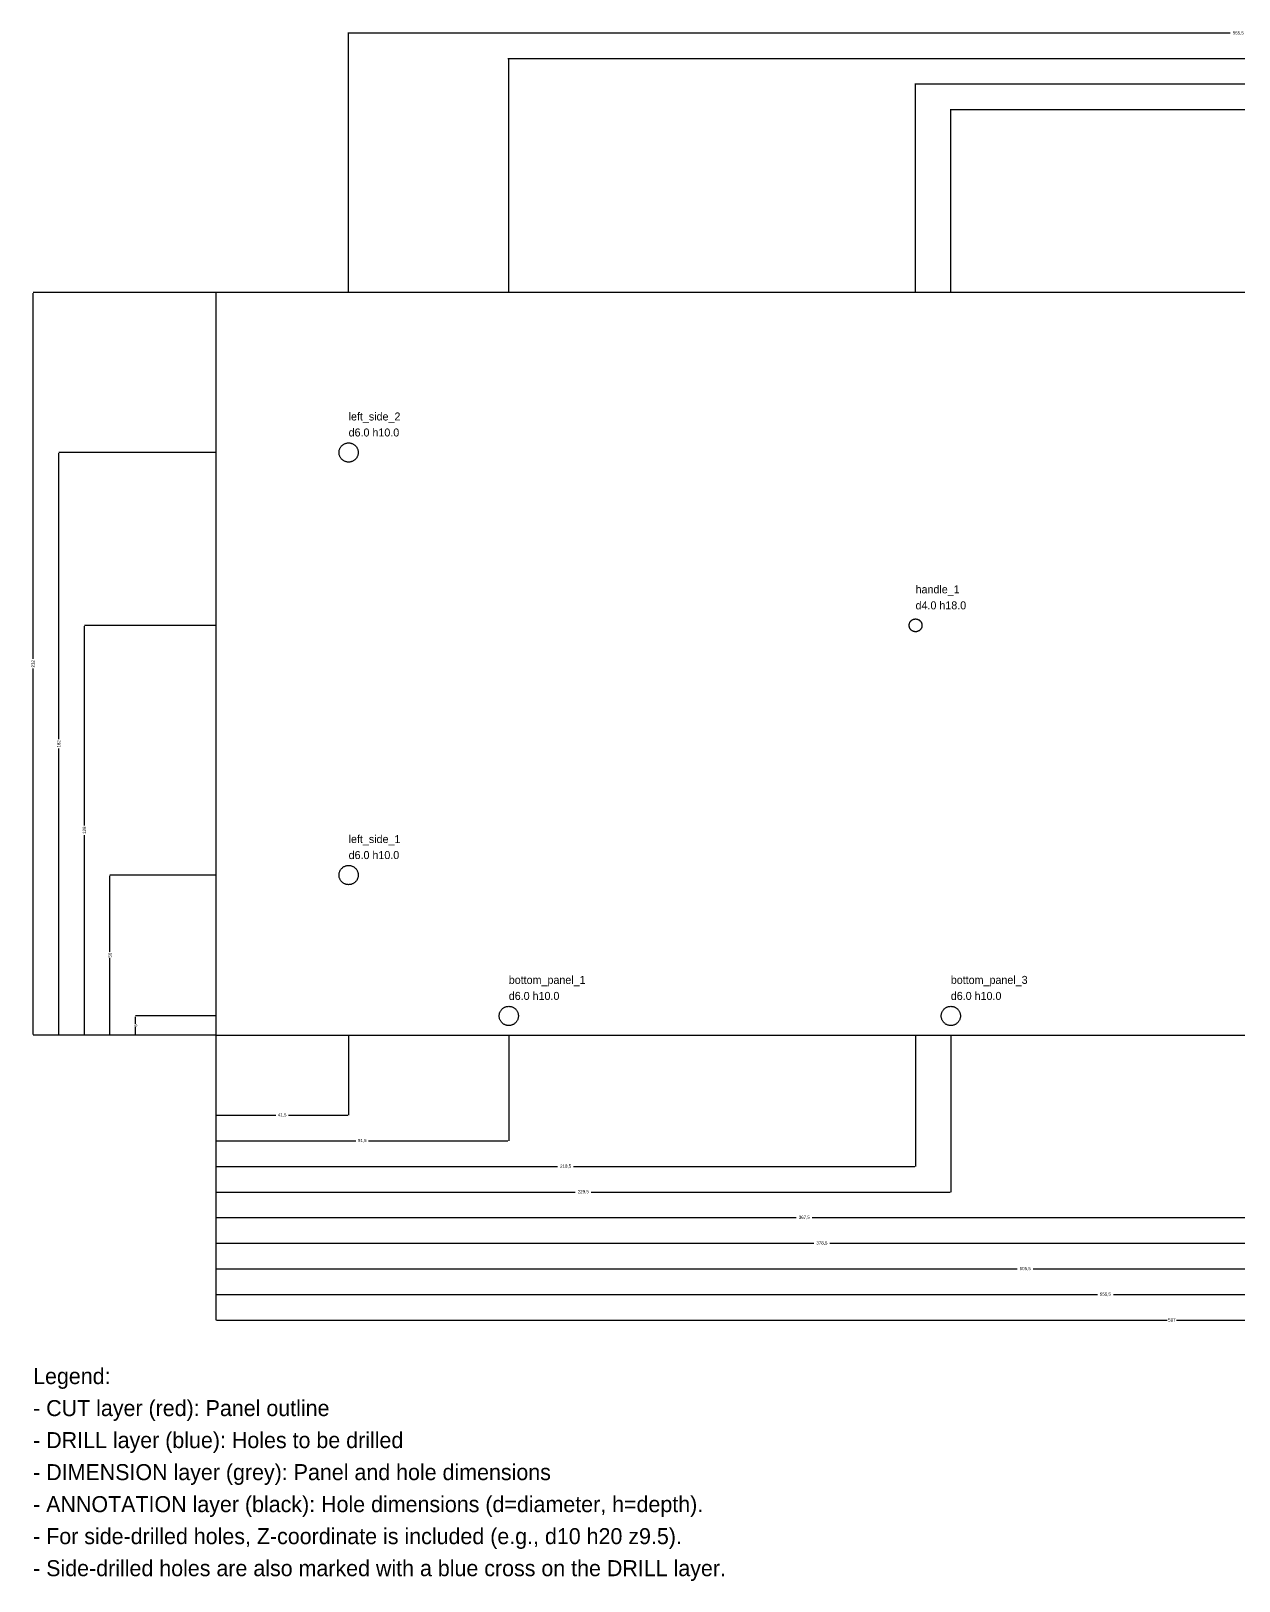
# Model space of a CAD drawing. Header units: millimetres. Extents: x -58 to 816, y -171 to 342.
# Drawn here: x -57.7 to 319.5, y -170.5 to 313.7 of the extents above; entities that cross this region are included whole.
import ezdxf

# ---------------------------------------------------------------- set-up
doc = ezdxf.new("R2010")
doc.units = ezdxf.units.MM
for name, color, linetype in [('ANNOTATION', 7, 'Continuous'), ('CUT', 1, 'Continuous'), ('DIMENSION', 8, 'Continuous')]:
    doc.layers.add(name, color=color, linetype=linetype)
doc.dimstyles.get("Standard").update_dxf_attribs({"dimtxt": 2.5, "dimasz": 2.5, "dimexe": 1.25, "dimexo": 0.625, "dimtad": 1, "dimtxsty": 'Standard', "dimcen": 2.5, "dimazin": 3, "dimtfac": 1, "dimtmove": 0, "dimatfit": 3})

# ---------------------------------------------------------------- blocks, each defined once
blk = doc.blocks.new('_CLOSEDFILLED')
at = {"color": 0, "linetype": 'ByBlock'}
blk.add_solid([(-1, 0.2), (0, 0), (-1, -0.2)], dxfattribs=at)
blk = doc.blocks.new('*D0')
for p, q in [((0, 0), (0, -25)), ((41.5, 0), (41.5, -25)), ((0.25, -25), (18.75, -25)), ((22.75, -25), (41.25, -25))]:
    blk.add_line(p, q)
at = {"layer": 'Defpoints'}
for p in [(0, 0), (41.5, 0), (0, -25)]:
    blk.add_point(p, dxfattribs=at)
at = {"layer": 'DIMENSION', "xscale": 0.25, "yscale": 0.25, "rotation": 180}
blk.add_blockref('_CLOSEDFILLED', (0, -25), dxfattribs=at)
at = {"layer": 'DIMENSION', "xscale": 0.25, "yscale": 0.25}
blk.add_blockref('_CLOSEDFILLED', (41.5, -25), dxfattribs=at)
at = {"layer": 'DIMENSION', "insert": (20.75, -25), "char_height": 1, "attachment_point": 5}
blk.add_mtext('41,5', dxfattribs=at)
blk = doc.blocks.new('*D2')
for p, q in [((0, 0), (0, -33)), ((91.5, 0), (91.5, -33)), ((0.25, -33), (43.75, -33)), ((47.75, -33), (91.25, -33))]:
    blk.add_line(p, q)
at = {"layer": 'Defpoints'}
for p in [(0, 0), (91.5, 0), (0, -33)]:
    blk.add_point(p, dxfattribs=at)
at = {"layer": 'DIMENSION', "xscale": 0.25, "yscale": 0.25, "rotation": 180}
blk.add_blockref('_CLOSEDFILLED', (0, -33), dxfattribs=at)
at = {"layer": 'DIMENSION', "xscale": 0.25, "yscale": 0.25}
blk.add_blockref('_CLOSEDFILLED', (91.5, -33), dxfattribs=at)
at = {"layer": 'DIMENSION', "insert": (45.75, -33), "char_height": 1, "attachment_point": 5}
blk.add_mtext('91,5', dxfattribs=at)
blk = doc.blocks.new('*D3')
for p, q in [((0, 0), (0, -41)), ((218.5, 0), (218.5, -41)), ((0.25, -41), (106.75, -41)), ((111.75, -41), (218.25, -41))]:
    blk.add_line(p, q)
at = {"layer": 'Defpoints'}
for p in [(0, 0), (218.5, 0), (0, -41)]:
    blk.add_point(p, dxfattribs=at)
at = {"layer": 'DIMENSION', "xscale": 0.25, "yscale": 0.25, "rotation": 180}
blk.add_blockref('_CLOSEDFILLED', (0, -41), dxfattribs=at)
at = {"layer": 'DIMENSION', "xscale": 0.25, "yscale": 0.25}
blk.add_blockref('_CLOSEDFILLED', (218.5, -41), dxfattribs=at)
at = {"layer": 'DIMENSION', "insert": (109.25, -41), "char_height": 1, "attachment_point": 5}
blk.add_mtext('218,5', dxfattribs=at)
blk = doc.blocks.new('*D4')
for p, q in [((0, 0), (0, -49)), ((229.5, 0), (229.5, -49)), ((0.25, -49), (112.25, -49)), ((117.25, -49), (229.25, -49))]:
    blk.add_line(p, q)
at = {"layer": 'Defpoints'}
for p in [(0, 0), (229.5, 0), (0, -49)]:
    blk.add_point(p, dxfattribs=at)
at = {"layer": 'DIMENSION', "xscale": 0.25, "yscale": 0.25, "rotation": 180}
blk.add_blockref('_CLOSEDFILLED', (0, -49), dxfattribs=at)
at = {"layer": 'DIMENSION', "xscale": 0.25, "yscale": 0.25}
blk.add_blockref('_CLOSEDFILLED', (229.5, -49), dxfattribs=at)
at = {"layer": 'DIMENSION', "insert": (114.75, -49), "char_height": 1, "attachment_point": 5}
blk.add_mtext('229,5', dxfattribs=at)
blk = doc.blocks.new('*D5')
for p, q in [((0, 0), (0, -57)), ((367.5, 0), (367.5, -57)), ((0.25, -57), (181.25, -57)), ((186.25, -57), (367.25, -57))]:
    blk.add_line(p, q)
at = {"layer": 'Defpoints'}
for p in [(0, 0), (367.5, 0), (0, -57)]:
    blk.add_point(p, dxfattribs=at)
at = {"layer": 'DIMENSION', "xscale": 0.25, "yscale": 0.25, "rotation": 180}
blk.add_blockref('_CLOSEDFILLED', (0, -57), dxfattribs=at)
at = {"layer": 'DIMENSION', "xscale": 0.25, "yscale": 0.25}
blk.add_blockref('_CLOSEDFILLED', (367.5, -57), dxfattribs=at)
at = {"layer": 'DIMENSION', "insert": (183.75, -57), "char_height": 1, "attachment_point": 5}
blk.add_mtext('367,5', dxfattribs=at)
blk = doc.blocks.new('*D6')
for p, q in [((0, 0), (0, -65)), ((378.5, 0), (378.5, -65)), ((0.25, -65), (186.75, -65)), ((191.75, -65), (378.25, -65))]:
    blk.add_line(p, q)
at = {"layer": 'Defpoints'}
for p in [(0, 0), (378.5, 0), (0, -65)]:
    blk.add_point(p, dxfattribs=at)
at = {"layer": 'DIMENSION', "xscale": 0.25, "yscale": 0.25, "rotation": 180}
blk.add_blockref('_CLOSEDFILLED', (0, -65), dxfattribs=at)
at = {"layer": 'DIMENSION', "xscale": 0.25, "yscale": 0.25}
blk.add_blockref('_CLOSEDFILLED', (378.5, -65), dxfattribs=at)
at = {"layer": 'DIMENSION', "insert": (189.25, -65), "char_height": 1, "attachment_point": 5}
blk.add_mtext('378,5', dxfattribs=at)
blk = doc.blocks.new('*D7')
for p, q in [((0, 0), (0, -73)), ((505.5, 0), (505.5, -73)), ((0.25, -73), (250.25, -73)), ((255.25, -73), (505.25, -73))]:
    blk.add_line(p, q)
at = {"layer": 'Defpoints'}
for p in [(0, 0), (505.5, 0), (0, -73)]:
    blk.add_point(p, dxfattribs=at)
at = {"layer": 'DIMENSION', "xscale": 0.25, "yscale": 0.25, "rotation": 180}
blk.add_blockref('_CLOSEDFILLED', (0, -73), dxfattribs=at)
at = {"layer": 'DIMENSION', "xscale": 0.25, "yscale": 0.25}
blk.add_blockref('_CLOSEDFILLED', (505.5, -73), dxfattribs=at)
at = {"layer": 'DIMENSION', "insert": (252.75, -73), "char_height": 1, "attachment_point": 5}
blk.add_mtext('505,5', dxfattribs=at)
blk = doc.blocks.new('*D8')
for p, q in [((0, 0), (0, -81)), ((555.5, 0), (555.5, -81)), ((0.25, -81), (275.25, -81)), ((280.25, -81), (555.25, -81))]:
    blk.add_line(p, q)
at = {"layer": 'Defpoints'}
for p in [(0, 0), (555.5, 0), (0, -81)]:
    blk.add_point(p, dxfattribs=at)
at = {"layer": 'DIMENSION', "xscale": 0.25, "yscale": 0.25, "rotation": 180}
blk.add_blockref('_CLOSEDFILLED', (0, -81), dxfattribs=at)
at = {"layer": 'DIMENSION', "xscale": 0.25, "yscale": 0.25}
blk.add_blockref('_CLOSEDFILLED', (555.5, -81), dxfattribs=at)
at = {"layer": 'DIMENSION', "insert": (277.75, -81), "char_height": 1, "attachment_point": 5}
blk.add_mtext('555,5', dxfattribs=at)
blk = doc.blocks.new('*D9')
for p, q in [((0, 0), (0, -89)), ((597, 0), (597, -89)), ((0.25, -89), (297, -89)), ((300, -89), (596.75, -89))]:
    blk.add_line(p, q)
at = {"layer": 'Defpoints'}
for p in [(0, 0), (597, 0), (0, -89)]:
    blk.add_point(p, dxfattribs=at)
at = {"layer": 'DIMENSION', "xscale": 0.25, "yscale": 0.25, "rotation": 180}
blk.add_blockref('_CLOSEDFILLED', (0, -89), dxfattribs=at)
at = {"layer": 'DIMENSION', "xscale": 0.25, "yscale": 0.25}
blk.add_blockref('_CLOSEDFILLED', (597, -89), dxfattribs=at)
at = {"layer": 'DIMENSION', "insert": (298.5, -89), "char_height": 1, "attachment_point": 5}
blk.add_mtext('597', dxfattribs=at)
blk = doc.blocks.new('*D14')
for p, q in [((410.75, 289), (229.25, 289)), ((229.5, 232), (229.5, 289)), ((597.25, 289), (415.75, 289)), ((597, 232), (597, 289))]:
    blk.add_line(p, q)
at = {"layer": 'Defpoints'}
for p in [(597, 289), (229.5, 232), (597, 232)]:
    blk.add_point(p, dxfattribs=at)
at = {"layer": 'DIMENSION', "xscale": 0.25, "yscale": 0.25}
blk.add_blockref('_CLOSEDFILLED', (229.5, 289), dxfattribs=at)
at = {"layer": 'DIMENSION', "xscale": 0.25, "yscale": 0.25, "rotation": 180}
blk.add_blockref('_CLOSEDFILLED', (597, 289), dxfattribs=at)
at = {"layer": 'DIMENSION', "insert": (413.25, 289), "char_height": 1, "attachment_point": 5}
blk.add_mtext('367,5', dxfattribs=at)
blk = doc.blocks.new('*D15')
for p, q in [((405.25, 297), (218.25, 297)), ((218.5, 232), (218.5, 297)), ((597.25, 297), (410.25, 297)), ((597, 232), (597, 297))]:
    blk.add_line(p, q)
at = {"layer": 'Defpoints'}
for p in [(597, 297), (218.5, 232), (597, 232)]:
    blk.add_point(p, dxfattribs=at)
at = {"layer": 'DIMENSION', "xscale": 0.25, "yscale": 0.25}
blk.add_blockref('_CLOSEDFILLED', (218.5, 297), dxfattribs=at)
at = {"layer": 'DIMENSION', "xscale": 0.25, "yscale": 0.25, "rotation": 180}
blk.add_blockref('_CLOSEDFILLED', (597, 297), dxfattribs=at)
at = {"layer": 'DIMENSION', "insert": (407.75, 297), "char_height": 1, "attachment_point": 5}
blk.add_mtext('378,5', dxfattribs=at)
blk = doc.blocks.new('*D16')
for p, q in [((341.75, 305), (91.25, 305)), ((91.5, 232), (91.5, 305)), ((597.25, 305), (346.75, 305)), ((597, 232), (597, 305))]:
    blk.add_line(p, q)
at = {"layer": 'Defpoints'}
for p in [(597, 305), (91.5, 232), (597, 232)]:
    blk.add_point(p, dxfattribs=at)
at = {"layer": 'DIMENSION', "xscale": 0.25, "yscale": 0.25}
blk.add_blockref('_CLOSEDFILLED', (91.5, 305), dxfattribs=at)
at = {"layer": 'DIMENSION', "xscale": 0.25, "yscale": 0.25, "rotation": 180}
blk.add_blockref('_CLOSEDFILLED', (597, 305), dxfattribs=at)
at = {"layer": 'DIMENSION', "insert": (344.25, 305), "char_height": 1, "attachment_point": 5}
blk.add_mtext('505,5', dxfattribs=at)
blk = doc.blocks.new('*D17')
for p, q in [((316.75, 313), (41.25, 313)), ((41.5, 232), (41.5, 313)), ((597.25, 313), (321.75, 313)), ((597, 232), (597, 313))]:
    blk.add_line(p, q)
at = {"layer": 'Defpoints'}
for p in [(597, 313), (41.5, 232), (597, 232)]:
    blk.add_point(p, dxfattribs=at)
at = {"layer": 'DIMENSION', "xscale": 0.25, "yscale": 0.25}
blk.add_blockref('_CLOSEDFILLED', (41.5, 313), dxfattribs=at)
at = {"layer": 'DIMENSION', "xscale": 0.25, "yscale": 0.25, "rotation": 180}
blk.add_blockref('_CLOSEDFILLED', (597, 313), dxfattribs=at)
at = {"layer": 'DIMENSION', "insert": (319.25, 313), "char_height": 1, "attachment_point": 5}
blk.add_mtext('555,5', dxfattribs=at)
blk = doc.blocks.new('*D18')
for p, q in [((0, 6), (-25, 6)), ((-25, 3.5), (-25, 5.75)), ((-25, 0.25), (-25, 2.5)), ((0, 0), (-25, 0))]:
    blk.add_line(p, q)
at = {"layer": 'Defpoints'}
for p in [(0, 6), (-25, 0), (0, 0)]:
    blk.add_point(p, dxfattribs=at)
at = {"layer": 'DIMENSION', "xscale": 0.25, "yscale": 0.25}
for p, rotation in [((-25, 6), 90), ((-25, 0), 270)]:
    blk.add_blockref('_CLOSEDFILLED', p, dxfattribs=dict(at, rotation=rotation))
at = {"layer": 'DIMENSION', "insert": (-25, 3), "char_height": 1, "attachment_point": 5, "rotation": 90}
blk.add_mtext('6', dxfattribs=at)
blk = doc.blocks.new('*D19')
for p, q in [((0, 50), (-33, 50)), ((-33, 26), (-33, 49.75)), ((-33, 0.25), (-33, 24)), ((0, 0), (-33, 0))]:
    blk.add_line(p, q)
at = {"layer": 'Defpoints'}
for p in [(0, 50), (-33, 0), (0, 0)]:
    blk.add_point(p, dxfattribs=at)
at = {"layer": 'DIMENSION', "xscale": 0.25, "yscale": 0.25}
for p, rotation in [((-33, 50), 90), ((-33, 0), 270)]:
    blk.add_blockref('_CLOSEDFILLED', p, dxfattribs=dict(at, rotation=rotation))
at = {"layer": 'DIMENSION', "insert": (-33, 25), "char_height": 1, "attachment_point": 5, "rotation": 90}
blk.add_mtext('50', dxfattribs=at)
blk = doc.blocks.new('*D20')
for p, q in [((0, 128), (-41, 128)), ((-41, 65.5), (-41, 127.75)), ((-41, 0.25), (-41, 62.5)), ((0, 0), (-41, 0))]:
    blk.add_line(p, q)
at = {"layer": 'Defpoints'}
for p in [(0, 128), (-41, 0), (0, 0)]:
    blk.add_point(p, dxfattribs=at)
at = {"layer": 'DIMENSION', "xscale": 0.25, "yscale": 0.25}
for p, rotation in [((-41, 128), 90), ((-41, 0), 270)]:
    blk.add_blockref('_CLOSEDFILLED', p, dxfattribs=dict(at, rotation=rotation))
at = {"layer": 'DIMENSION', "insert": (-41, 64), "char_height": 1, "attachment_point": 5, "rotation": 90}
blk.add_mtext('128', dxfattribs=at)
blk = doc.blocks.new('*D21')
for p, q in [((0, 182), (-49, 182)), ((-49, 92.5), (-49, 181.75)), ((-49, 0.25), (-49, 89.5)), ((0, 0), (-49, 0))]:
    blk.add_line(p, q)
at = {"layer": 'Defpoints'}
for p in [(0, 182), (-49, 0), (0, 0)]:
    blk.add_point(p, dxfattribs=at)
at = {"layer": 'DIMENSION', "xscale": 0.25, "yscale": 0.25}
for p, rotation in [((-49, 182), 90), ((-49, 0), 270)]:
    blk.add_blockref('_CLOSEDFILLED', p, dxfattribs=dict(at, rotation=rotation))
at = {"layer": 'DIMENSION', "insert": (-49, 91), "char_height": 1, "attachment_point": 5, "rotation": 90}
blk.add_mtext('182', dxfattribs=at)
blk = doc.blocks.new('*D22')
for p, q in [((0, 232), (-57, 232)), ((-57, 117.5), (-57, 231.75)), ((-57, 0.25), (-57, 114.5)), ((0, 0), (-57, 0))]:
    blk.add_line(p, q)
at = {"layer": 'Defpoints'}
for p in [(0, 232), (-57, 0), (0, 0)]:
    blk.add_point(p, dxfattribs=at)
at = {"layer": 'DIMENSION', "xscale": 0.25, "yscale": 0.25}
for p, rotation in [((-57, 232), 90), ((-57, 0), 270)]:
    blk.add_blockref('_CLOSEDFILLED', p, dxfattribs=dict(at, rotation=rotation))
at = {"layer": 'DIMENSION', "insert": (-57, 116), "char_height": 1, "attachment_point": 5, "rotation": 90}
blk.add_mtext('232', dxfattribs=at)

msp = doc.modelspace()

# ---------------------------------------------------------------- linework, layer by layer
at = {"layer": 'CUT'}
for p, q in [((597, 232), (0, 232)), ((0, 232), (0, 0)), ((39.1885, 183.912), (39.3131, 184.054)), ((39.3131, 184.054), (39.4464, 184.187)), ((39.4464, 184.187), (39.5877, 184.312)), ((39.5877, 184.312), (39.7366, 184.427)), ((39.7366, 184.427), (39.8925, 184.533)), ((39.8925, 184.533), (40.0547, 184.629)), ((40.0547, 184.629), (40.2227, 184.714)), ((40.2227, 184.714), (40.3956, 184.789)), ((40.3956, 184.789), (40.5729, 184.853)), ((40.5729, 184.853), (40.7539, 184.906)), ((40.7539, 184.906), (40.9379, 184.947)), ((40.9379, 184.947), (41.124, 184.976)), ((41.124, 184.976), (41.3116, 184.994)), ((41.3116, 184.994), (41.5, 185)), ((41.5, 185), (41.6884, 184.994)), ((41.6884, 184.994), (41.876, 184.976)), ((41.876, 184.976), (42.0621, 184.947)), ((42.0621, 184.947), (42.2461, 184.906)), ((42.2461, 184.906), (42.4271, 184.853)), ((42.4271, 184.853), (42.6044, 184.789)), ((42.6044, 184.789), (42.7773, 184.714)), ((42.7773, 184.714), (42.9453, 184.629)), ((42.9453, 184.629), (43.1075, 184.533)), ((43.1075, 184.533), (43.2634, 184.427)), ((43.2634, 184.427), (43.4123, 184.312)), ((43.4123, 184.312), (43.5536, 184.187)), ((43.5536, 184.187), (43.6869, 184.054)), ((43.6869, 184.054), (43.8115, 183.912)), ((38.5, 182), (38.5059, 182.188)), ((38.5059, 181.812), (38.5, 182)), ((38.5059, 182.188), (38.5237, 182.376)), ((38.5237, 181.624), (38.5059, 181.812)), ((38.5237, 182.376), (38.5531, 182.562)), ((38.5531, 181.438), (38.5237, 181.624)), ((38.5531, 182.562), (38.5942, 182.746)), ((38.5942, 181.254), (38.5531, 181.438)), ((38.5942, 182.746), (38.6468, 182.927)), ((38.6468, 181.073), (38.5942, 181.254)), ((38.6468, 182.927), (38.7107, 183.104)), ((38.7107, 180.896), (38.6468, 181.073)), ((38.7107, 183.104), (38.7855, 183.277)), ((38.7855, 180.723), (38.7107, 180.896)), ((38.7855, 183.277), (38.8711, 183.445)), ((38.8711, 180.555), (38.7855, 180.723)), ((38.8711, 183.445), (38.967, 183.607)), ((38.967, 180.393), (38.8711, 180.555)), ((38.967, 183.607), (39.0729, 183.763)), ((39.0729, 180.237), (38.967, 180.393)), ((39.0729, 183.763), (39.1885, 183.912)), ((39.1885, 180.088), (39.0729, 180.237)), ((39.3131, 179.946), (39.1885, 180.088)), ((39.4464, 179.813), (39.3131, 179.946)), ((39.5877, 179.688), (39.4464, 179.813)), ((39.7366, 179.573), (39.5877, 179.688)), ((39.8925, 179.467), (39.7366, 179.573)), ((40.0547, 179.371), (39.8925, 179.467)), ((40.2227, 179.286), (40.0547, 179.371)), ((40.3956, 179.211), (40.2227, 179.286)), ((40.5729, 179.147), (40.3956, 179.211)), ((40.7539, 179.094), (40.5729, 179.147)), ((42.4271, 179.147), (42.2461, 179.094)), ((42.6044, 179.211), (42.4271, 179.147)), ((42.7773, 179.286), (42.6044, 179.211)), ((42.9453, 179.371), (42.7773, 179.286)), ((43.1075, 179.467), (42.9453, 179.371)), ((43.2634, 179.573), (43.1075, 179.467)), ((43.4123, 179.688), (43.2634, 179.573)), ((43.5536, 179.813), (43.4123, 179.688)), ((43.6869, 179.946), (43.5536, 179.813)), ((43.8115, 180.088), (43.6869, 179.946)), ((43.8115, 183.912), (43.9271, 183.763)), ((43.9271, 180.237), (43.8115, 180.088)), ((43.9271, 183.763), (44.033, 183.607)), ((44.033, 180.393), (43.9271, 180.237)), ((44.033, 183.607), (44.1289, 183.445)), ((44.1289, 180.555), (44.033, 180.393)), ((44.1289, 183.445), (44.2145, 183.277)), ((44.2145, 180.723), (44.1289, 180.555)), ((44.2145, 183.277), (44.2893, 183.104)), ((44.2893, 180.896), (44.2145, 180.723)), ((44.2893, 183.104), (44.3532, 182.927)), ((44.3532, 181.073), (44.2893, 180.896)), ((44.3532, 182.927), (44.4057, 182.746)), ((44.4057, 181.254), (44.3532, 181.073)), ((44.4057, 182.746), (44.4469, 182.562)), ((44.4469, 181.438), (44.4057, 181.254)), ((44.4469, 182.562), (44.4763, 182.376)), ((44.4763, 181.624), (44.4469, 181.438)), ((44.4763, 182.376), (44.4941, 182.188)), ((44.4941, 181.812), (44.4763, 181.624)), ((44.4941, 182.188), (44.5, 182)), ((44.5, 182), (44.4941, 181.812)), ((40.9379, 179.053), (40.7539, 179.094)), ((41.124, 179.024), (40.9379, 179.053)), ((41.3116, 179.006), (41.124, 179.024)), ((41.5, 179), (41.3116, 179.006)), ((41.6884, 179.006), (41.5, 179)), ((41.876, 179.024), (41.6884, 179.006)), ((42.0621, 179.053), (41.876, 179.024)), ((42.2461, 179.094), (42.0621, 179.053)), ((216.5, 128), (216.504, 128.126)), ((216.504, 127.874), (216.5, 128)), ((216.504, 128.126), (216.516, 128.251)), ((216.516, 127.749), (216.504, 127.874)), ((216.516, 128.251), (216.535, 128.375)), ((216.535, 127.625), (216.516, 127.749)), ((216.535, 128.375), (216.563, 128.497)), ((216.563, 127.503), (216.535, 127.625)), ((216.563, 128.497), (216.598, 128.618)), ((216.598, 127.382), (216.563, 127.503)), ((216.598, 128.618), (216.64, 128.736)), ((216.64, 127.264), (216.598, 127.382)), ((216.64, 128.736), (216.69, 128.852)), ((216.69, 127.148), (216.64, 127.264)), ((216.69, 128.852), (216.747, 128.964)), ((216.747, 127.036), (216.69, 127.148)), ((216.747, 128.964), (216.811, 129.072)), ((216.811, 126.928), (216.747, 127.036)), ((216.811, 129.072), (216.882, 129.176)), ((216.882, 126.824), (216.811, 126.928)), ((216.882, 129.176), (216.959, 129.275)), ((216.959, 126.725), (216.882, 126.824)), ((216.959, 129.275), (217.042, 129.369)), ((217.042, 126.631), (216.959, 126.725)), ((217.042, 129.369), (217.131, 129.458)), ((217.131, 126.542), (217.042, 126.631)), ((217.131, 129.458), (217.225, 129.541)), ((217.225, 126.459), (217.131, 126.542)), ((217.225, 129.541), (217.324, 129.618)), ((217.324, 126.382), (217.225, 126.459)), ((217.324, 129.618), (217.428, 129.689)), ((217.428, 126.311), (217.324, 126.382)), ((217.428, 129.689), (217.536, 129.753)), ((217.536, 126.247), (217.428, 126.311)), ((217.536, 129.753), (217.648, 129.81)), ((217.648, 126.19), (217.536, 126.247)), ((217.648, 129.81), (217.764, 129.86)), ((217.764, 126.14), (217.648, 126.19)), ((217.764, 129.86), (217.882, 129.902)), ((217.882, 126.098), (217.764, 126.14)), ((217.882, 129.902), (218.003, 129.937)), ((218.003, 126.063), (217.882, 126.098)), ((218.003, 129.937), (218.125, 129.965)), ((218.125, 126.035), (218.003, 126.063)), ((218.125, 129.965), (218.249, 129.984)), ((218.249, 126.016), (218.125, 126.035)), ((218.249, 129.984), (218.374, 129.996)), ((218.374, 126.004), (218.249, 126.016)), ((218.374, 129.996), (218.5, 130)), ((218.5, 126), (218.374, 126.004)), ((218.5, 130), (218.626, 129.996)), ((218.626, 126.004), (218.5, 126)), ((218.626, 129.996), (218.751, 129.984)), ((218.751, 126.016), (218.626, 126.004)), ((218.751, 129.984), (218.875, 129.965)), ((218.875, 126.035), (218.751, 126.016)), ((218.875, 129.965), (218.997, 129.937)), ((218.997, 126.063), (218.875, 126.035)), ((218.997, 129.937), (219.118, 129.902)), ((219.118, 126.098), (218.997, 126.063)), ((219.118, 129.902), (219.236, 129.86)), ((219.236, 126.14), (219.118, 126.098)), ((219.236, 129.86), (219.352, 129.81)), ((219.352, 126.19), (219.236, 126.14)), ((219.352, 129.81), (219.464, 129.753)), ((219.464, 126.247), (219.352, 126.19)), ((219.464, 129.753), (219.572, 129.689)), ((219.572, 126.311), (219.464, 126.247)), ((219.572, 129.689), (219.676, 129.618)), ((219.676, 126.382), (219.572, 126.311)), ((219.676, 129.618), (219.775, 129.541)), ((219.775, 126.459), (219.676, 126.382)), ((219.775, 129.541), (219.869, 129.458)), ((219.869, 126.542), (219.775, 126.459)), ((219.869, 129.458), (219.958, 129.369)), ((219.958, 126.631), (219.869, 126.542)), ((219.958, 129.369), (220.041, 129.275)), ((220.041, 126.725), (219.958, 126.631)), ((220.041, 129.275), (220.118, 129.176)), ((220.118, 126.824), (220.041, 126.725)), ((220.118, 129.176), (220.189, 129.072)), ((220.189, 126.928), (220.118, 126.824)), ((220.189, 129.072), (220.253, 128.964)), ((220.253, 127.036), (220.189, 126.928)), ((220.253, 128.964), (220.31, 128.852)), ((220.31, 127.148), (220.253, 127.036)), ((220.31, 128.852), (220.36, 128.736)), ((220.36, 127.264), (220.31, 127.148)), ((220.36, 128.736), (220.402, 128.618)), ((220.402, 127.382), (220.36, 127.264)), ((220.402, 128.618), (220.437, 128.497)), ((220.437, 127.503), (220.402, 127.382)), ((220.437, 128.497), (220.465, 128.375)), ((220.465, 127.625), (220.437, 127.503)), ((220.465, 128.375), (220.484, 128.251)), ((220.484, 127.749), (220.465, 127.625)), ((220.484, 128.251), (220.496, 128.126)), ((220.496, 127.874), (220.484, 127.749)), ((220.496, 128.126), (220.5, 128)), ((220.5, 128), (220.496, 127.874)), ((38.5, 50), (38.5059, 50.1884)), ((38.5059, 49.8116), (38.5, 50)), ((38.5059, 50.1884), (38.5237, 50.376)), ((38.5237, 49.624), (38.5059, 49.8116)), ((38.5237, 50.376), (38.5531, 50.5621)), ((38.5531, 49.4379), (38.5237, 49.624)), ((38.5531, 50.5621), (38.5942, 50.7461)), ((38.5942, 49.2539), (38.5531, 49.4379)), ((38.5942, 50.7461), (38.6468, 50.9271)), ((38.6468, 49.0729), (38.5942, 49.2539)), ((38.6468, 50.9271), (38.7107, 51.1044)), ((38.7107, 48.8956), (38.6468, 49.0729)), ((38.7107, 51.1044), (38.7855, 51.2773)), ((38.7855, 48.7227), (38.7107, 48.8956)), ((38.7855, 51.2773), (38.8711, 51.4453)), ((38.8711, 48.5547), (38.7855, 48.7227)), ((38.8711, 51.4453), (38.967, 51.6075)), ((38.967, 48.3925), (38.8711, 48.5547)), ((38.967, 51.6075), (39.0729, 51.7634)), ((39.0729, 51.7634), (39.1885, 51.9123)), ((39.1885, 51.9123), (39.3131, 52.0536)), ((39.3131, 52.0536), (39.4464, 52.1869)), ((39.4464, 52.1869), (39.5877, 52.3115)), ((39.5877, 52.3115), (39.7366, 52.4271)), ((39.7366, 52.4271), (39.8925, 52.533)), ((39.8925, 52.533), (40.0547, 52.6289)), ((40.0547, 52.6289), (40.2227, 52.7145)), ((40.2227, 52.7145), (40.3956, 52.7893)), ((40.3956, 52.7893), (40.5729, 52.8532)), ((40.5729, 52.8532), (40.7539, 52.9057)), ((40.7539, 52.9057), (40.9379, 52.9469)), ((40.9379, 52.9469), (41.124, 52.9763)), ((41.124, 52.9763), (41.3116, 52.9941)), ((41.3116, 52.9941), (41.5, 53)), ((41.5, 53), (41.6884, 52.9941)), ((41.6884, 52.9941), (41.876, 52.9763)), ((41.876, 52.9763), (42.0621, 52.9469)), ((42.0621, 52.9469), (42.2461, 52.9057)), ((42.2461, 52.9057), (42.4271, 52.8532)), ((42.4271, 52.8532), (42.6044, 52.7893)), ((42.6044, 52.7893), (42.7773, 52.7145)), ((42.7773, 52.7145), (42.9453, 52.6289)), ((42.9453, 52.6289), (43.1075, 52.533)), ((43.1075, 52.533), (43.2634, 52.4271)), ((43.2634, 52.4271), (43.4123, 52.3115)), ((43.4123, 52.3115), (43.5536, 52.1869)), ((43.5536, 52.1869), (43.6869, 52.0536)), ((43.6869, 52.0536), (43.8115, 51.9123)), ((43.8115, 51.9123), (43.9271, 51.7634)), ((43.9271, 51.7634), (44.033, 51.6075)), ((44.033, 51.6075), (44.1289, 51.4453)), ((44.1289, 48.5547), (44.033, 48.3925)), ((44.1289, 51.4453), (44.2145, 51.2773)), ((44.2145, 48.7227), (44.1289, 48.5547)), ((44.2145, 51.2773), (44.2893, 51.1044)), ((44.2893, 48.8956), (44.2145, 48.7227)), ((44.2893, 51.1044), (44.3532, 50.9271)), ((44.3532, 49.0729), (44.2893, 48.8956)), ((44.3532, 50.9271), (44.4057, 50.7461)), ((44.4057, 49.2539), (44.3532, 49.0729)), ((44.4057, 50.7461), (44.4469, 50.5621)), ((44.4469, 49.4379), (44.4057, 49.2539)), ((44.4469, 50.5621), (44.4763, 50.376)), ((44.4763, 49.624), (44.4469, 49.4379)), ((44.4763, 50.376), (44.4941, 50.1884)), ((44.4941, 49.8116), (44.4763, 49.624)), ((44.4941, 50.1884), (44.5, 50)), ((44.5, 50), (44.4941, 49.8116)), ((39.0729, 48.2366), (38.967, 48.3925)), ((39.1885, 48.0877), (39.0729, 48.2366)), ((39.3131, 47.9464), (39.1885, 48.0877)), ((39.4464, 47.8131), (39.3131, 47.9464)), ((39.5877, 47.6885), (39.4464, 47.8131)), ((39.7366, 47.5729), (39.5877, 47.6885)), ((39.8925, 47.467), (39.7366, 47.5729)), ((40.0547, 47.3711), (39.8925, 47.467)), ((40.2227, 47.2855), (40.0547, 47.3711)), ((40.3956, 47.2107), (40.2227, 47.2855)), ((40.5729, 47.1468), (40.3956, 47.2107)), ((40.7539, 47.0942), (40.5729, 47.1468)), ((40.9379, 47.0531), (40.7539, 47.0942)), ((41.124, 47.0237), (40.9379, 47.0531)), ((41.3116, 47.0059), (41.124, 47.0237)), ((41.5, 47), (41.3116, 47.0059)), ((41.6884, 47.0059), (41.5, 47)), ((41.876, 47.0237), (41.6884, 47.0059)), ((42.0621, 47.0531), (41.876, 47.0237)), ((42.2461, 47.0942), (42.0621, 47.0531)), ((42.4271, 47.1468), (42.2461, 47.0942)), ((42.6044, 47.2107), (42.4271, 47.1468)), ((42.7773, 47.2855), (42.6044, 47.2107)), ((42.9453, 47.3711), (42.7773, 47.2855)), ((43.1075, 47.467), (42.9453, 47.3711)), ((43.2634, 47.5729), (43.1075, 47.467)), ((43.4123, 47.6885), (43.2634, 47.5729)), ((43.5536, 47.8131), (43.4123, 47.6885)), ((43.6869, 47.9464), (43.5536, 47.8131)), ((43.8115, 48.0877), (43.6869, 47.9464)), ((43.9271, 48.2366), (43.8115, 48.0877)), ((44.033, 48.3925), (43.9271, 48.2366)), ((88.5, 6), (88.5059, 6.18837)), ((88.5059, 5.81163), (88.5, 6)), ((88.5059, 6.18837), (88.5237, 6.376)), ((88.5237, 5.624), (88.5059, 5.81163)), ((88.5237, 6.376), (88.5531, 6.56214)), ((88.5531, 5.43786), (88.5237, 5.624)), ((88.5531, 6.56214), (88.5942, 6.74607)), ((88.5942, 5.25393), (88.5531, 5.43786)), ((88.5942, 6.74607), (88.6468, 6.92705)), ((88.6468, 5.07295), (88.5942, 5.25393)), ((88.6468, 6.92705), (88.7107, 7.10437)), ((88.7107, 4.89563), (88.6468, 5.07295)), ((88.7107, 7.10437), (88.7855, 7.27734)), ((88.7855, 4.72266), (88.7107, 4.89563)), ((88.7855, 7.27734), (88.8711, 7.44526)), ((88.8711, 7.44526), (88.967, 7.60748)), ((88.967, 7.60748), (89.0729, 7.76336)), ((89.0729, 7.76336), (89.1885, 7.91227)), ((89.1885, 7.91227), (89.3131, 8.05364)), ((89.3131, 8.05364), (89.4464, 8.18691)), ((89.4464, 8.18691), (89.5877, 8.31154)), ((89.5877, 8.31154), (89.7366, 8.42705)), ((89.7366, 8.42705), (89.8925, 8.53298)), ((89.8925, 8.53298), (90.0547, 8.62892)), ((90.0547, 8.62892), (90.2227, 8.71448)), ((90.2227, 8.71448), (90.3956, 8.78933)), ((90.3956, 8.78933), (90.5729, 8.85317)), ((90.5729, 8.85317), (90.7539, 8.90575)), ((90.7539, 8.90575), (90.9379, 8.94686)), ((90.9379, 8.94686), (91.124, 8.97634)), ((91.124, 8.97634), (91.3116, 8.99408)), ((91.3116, 8.99408), (91.5, 9)), ((91.5, 9), (91.6884, 8.99408)), ((91.6884, 8.99408), (91.876, 8.97634)), ((91.876, 8.97634), (92.0621, 8.94686)), ((92.0621, 8.94686), (92.2461, 8.90575)), ((92.2461, 8.90575), (92.4271, 8.85317)), ((92.4271, 8.85317), (92.6044, 8.78933)), ((92.6044, 8.78933), (92.7773, 8.71448)), ((92.7773, 8.71448), (92.9453, 8.62892)), ((92.9453, 8.62892), (93.1075, 8.53298)), ((93.1075, 8.53298), (93.2634, 8.42705)), ((93.2634, 8.42705), (93.4123, 8.31154)), ((93.4123, 8.31154), (93.5536, 8.18691)), ((93.5536, 8.18691), (93.6869, 8.05364)), ((93.6869, 8.05364), (93.8115, 7.91227)), ((93.8115, 7.91227), (93.9271, 7.76336)), ((93.9271, 7.76336), (94.033, 7.60748)), ((94.033, 7.60748), (94.1289, 7.44526)), ((94.1289, 7.44526), (94.2145, 7.27734)), ((94.2145, 7.27734), (94.2893, 7.10437)), ((94.2893, 4.89563), (94.2145, 4.72266)), ((94.2893, 7.10437), (94.3532, 6.92705)), ((94.3532, 5.07295), (94.2893, 4.89563)), ((94.3532, 6.92705), (94.4057, 6.74607)), ((94.4057, 5.25393), (94.3532, 5.07295)), ((94.4057, 6.74607), (94.4469, 6.56214)), ((94.4469, 5.43786), (94.4057, 5.25393)), ((94.4469, 6.56214), (94.4763, 6.376)), ((94.4763, 5.624), (94.4469, 5.43786)), ((94.4763, 6.376), (94.4941, 6.18837)), ((94.4941, 5.81163), (94.4763, 5.624)), ((94.4941, 6.18837), (94.5, 6)), ((94.5, 6), (94.4941, 5.81163)), ((226.5, 6), (226.506, 6.18837)), ((226.506, 5.81163), (226.5, 6)), ((226.506, 6.18837), (226.524, 6.376)), ((226.524, 5.624), (226.506, 5.81163)), ((226.524, 6.376), (226.553, 6.56214)), ((226.553, 5.43786), (226.524, 5.624)), ((226.553, 6.56214), (226.594, 6.74607)), ((226.594, 5.25393), (226.553, 5.43786)), ((226.594, 6.74607), (226.647, 6.92705)), ((226.647, 5.07295), (226.594, 5.25393)), ((226.647, 6.92705), (226.711, 7.10437)), ((226.711, 4.89563), (226.647, 5.07295)), ((226.711, 7.10437), (226.786, 7.27734)), ((226.786, 4.72266), (226.711, 4.89563)), ((226.786, 7.27734), (226.871, 7.44526)), ((226.871, 7.44526), (226.967, 7.60748)), ((226.967, 7.60748), (227.073, 7.76336)), ((227.073, 7.76336), (227.188, 7.91227)), ((227.188, 7.91227), (227.313, 8.05364)), ((227.313, 8.05364), (227.446, 8.18691)), ((227.446, 8.18691), (227.588, 8.31154)), ((227.588, 8.31154), (227.737, 8.42705)), ((227.737, 8.42705), (227.893, 8.53298)), ((227.893, 8.53298), (228.055, 8.62892)), ((228.055, 8.62892), (228.223, 8.71448)), ((228.223, 8.71448), (228.396, 8.78933)), ((228.396, 8.78933), (228.573, 8.85317)), ((228.573, 8.85317), (228.754, 8.90575)), ((228.754, 8.90575), (228.938, 8.94686)), ((228.938, 8.94686), (229.124, 8.97634)), ((229.124, 8.97634), (229.312, 8.99408)), ((229.312, 8.99408), (229.5, 9)), ((229.5, 9), (229.688, 8.99408)), ((229.688, 8.99408), (229.876, 8.97634)), ((229.876, 8.97634), (230.062, 8.94686)), ((230.062, 8.94686), (230.246, 8.90575)), ((230.246, 8.90575), (230.427, 8.85317)), ((230.427, 8.85317), (230.604, 8.78933)), ((230.604, 8.78933), (230.777, 8.71448)), ((230.777, 8.71448), (230.945, 8.62892)), ((230.945, 8.62892), (231.107, 8.53298)), ((231.107, 8.53298), (231.263, 8.42705)), ((231.263, 8.42705), (231.412, 8.31154)), ((231.412, 8.31154), (231.554, 8.18691)), ((231.554, 8.18691), (231.687, 8.05364)), ((231.687, 8.05364), (231.812, 7.91227)), ((231.812, 7.91227), (231.927, 7.76336)), ((231.927, 7.76336), (232.033, 7.60748)), ((232.033, 7.60748), (232.129, 7.44526)), ((232.129, 7.44526), (232.214, 7.27734)), ((232.214, 7.27734), (232.289, 7.10437)), ((232.289, 4.89563), (232.214, 4.72266)), ((232.289, 7.10437), (232.353, 6.92705)), ((232.353, 5.07295), (232.289, 4.89563)), ((232.353, 6.92705), (232.406, 6.74607)), ((232.406, 5.25393), (232.353, 5.07295)), ((232.406, 6.74607), (232.447, 6.56214)), ((232.447, 5.43786), (232.406, 5.25393)), ((232.447, 6.56214), (232.476, 6.376)), ((232.476, 5.624), (232.447, 5.43786)), ((232.476, 6.376), (232.494, 6.18837)), ((232.494, 5.81163), (232.476, 5.624)), ((232.494, 6.18837), (232.5, 6)), ((232.5, 6), (232.494, 5.81163)), ((0, 0), (597, 0)), ((88.8711, 4.55474), (88.7855, 4.72266)), ((88.967, 4.39252), (88.8711, 4.55474)), ((89.0729, 4.23664), (88.967, 4.39252)), ((89.1885, 4.08773), (89.0729, 4.23664)), ((89.3131, 3.94636), (89.1885, 4.08773)), ((89.4464, 3.81309), (89.3131, 3.94636)), ((89.5877, 3.68846), (89.4464, 3.81309)), ((89.7366, 3.57295), (89.5877, 3.68846)), ((89.8925, 3.46702), (89.7366, 3.57295)), ((90.0547, 3.37108), (89.8925, 3.46702)), ((90.2227, 3.28552), (90.0547, 3.37108)), ((90.3956, 3.21067), (90.2227, 3.28552)), ((90.5729, 3.14683), (90.3956, 3.21067)), ((90.7539, 3.09425), (90.5729, 3.14683)), ((90.9379, 3.05314), (90.7539, 3.09425)), ((91.124, 3.02366), (90.9379, 3.05314)), ((91.3116, 3.00592), (91.124, 3.02366)), ((91.5, 3), (91.3116, 3.00592)), ((91.6884, 3.00592), (91.5, 3)), ((91.876, 3.02366), (91.6884, 3.00592)), ((92.0621, 3.05314), (91.876, 3.02366)), ((92.2461, 3.09425), (92.0621, 3.05314)), ((92.4271, 3.14683), (92.2461, 3.09425)), ((92.6044, 3.21067), (92.4271, 3.14683)), ((92.7773, 3.28552), (92.6044, 3.21067)), ((92.9453, 3.37108), (92.7773, 3.28552)), ((93.1075, 3.46702), (92.9453, 3.37108)), ((93.2634, 3.57295), (93.1075, 3.46702)), ((93.4123, 3.68846), (93.2634, 3.57295)), ((93.5536, 3.81309), (93.4123, 3.68846)), ((93.6869, 3.94636), (93.5536, 3.81309)), ((93.8115, 4.08773), (93.6869, 3.94636)), ((93.9271, 4.23664), (93.8115, 4.08773)), ((94.033, 4.39252), (93.9271, 4.23664)), ((94.1289, 4.55474), (94.033, 4.39252)), ((94.2145, 4.72266), (94.1289, 4.55474)), ((226.871, 4.55474), (226.786, 4.72266)), ((226.967, 4.39252), (226.871, 4.55474)), ((227.073, 4.23664), (226.967, 4.39252)), ((227.188, 4.08773), (227.073, 4.23664)), ((227.313, 3.94636), (227.188, 4.08773)), ((227.446, 3.81309), (227.313, 3.94636)), ((227.588, 3.68846), (227.446, 3.81309)), ((227.737, 3.57295), (227.588, 3.68846)), ((227.893, 3.46702), (227.737, 3.57295)), ((228.055, 3.37108), (227.893, 3.46702)), ((228.223, 3.28552), (228.055, 3.37108)), ((228.396, 3.21067), (228.223, 3.28552)), ((228.573, 3.14683), (228.396, 3.21067)), ((228.754, 3.09425), (228.573, 3.14683)), ((228.938, 3.05314), (228.754, 3.09425)), ((229.124, 3.02366), (228.938, 3.05314)), ((229.312, 3.00592), (229.124, 3.02366)), ((229.5, 3), (229.312, 3.00592)), ((229.688, 3.00592), (229.5, 3)), ((229.876, 3.02366), (229.688, 3.00592)), ((230.062, 3.05314), (229.876, 3.02366)), ((230.246, 3.09425), (230.062, 3.05314)), ((230.427, 3.14683), (230.246, 3.09425)), ((230.604, 3.21067), (230.427, 3.14683)), ((230.777, 3.28552), (230.604, 3.21067)), ((230.945, 3.37108), (230.777, 3.28552)), ((231.107, 3.46702), (230.945, 3.37108)), ((231.263, 3.57295), (231.107, 3.46702)), ((231.412, 3.68846), (231.263, 3.57295)), ((231.554, 3.81309), (231.412, 3.68846)), ((231.687, 3.94636), (231.554, 3.81309)), ((231.812, 4.08773), (231.687, 3.94636)), ((231.927, 4.23664), (231.812, 4.08773)), ((232.033, 4.39252), (231.927, 4.23664)), ((232.129, 4.55474), (232.033, 4.39252)), ((232.214, 4.72266), (232.129, 4.55474))]:
    msp.add_line(p, q, dxfattribs=at)

# ---------------------------------------------------------------- texts
at = {"layer": 'ANNOTATION'}
for s, height, p in [('left_side_2', 2.5, (41.5, 192)), ('d6.0 h10.0', 2.5, (41.5, 187)), ('handle_1', 2.5, (218.5, 138)), ('d4.0 h18.0', 2.5, (218.5, 133)), ('left_side_1', 2.5, (41.5, 60)), ('d6.0 h10.0', 2.5, (41.5, 55)), ('bottom_panel_1', 2.5, (91.5, 16)), ('bottom_panel_3', 2.5, (229.5, 16)), ('d6.0 h10.0', 2.5, (91.5, 11)), ('d6.0 h10.0', 2.5, (229.5, 11)), ('Legend:', 5, (-57, -109)), ('- CUT layer (red): Panel outline', 5, (-57, -119)), ('- DRILL layer (blue): Holes to be drilled', 5, (-57, -129)), ('- DIMENSION layer (grey): Panel and hole dimensions', 5, (-57, -139)), ('- ANNOTATION layer (black): Hole dimensions (d=diameter, h=depth).', 5, (-57, -149)), ('- For side-drilled holes, Z-coordinate is included (e.g., d10 h20 z9.5).', 5, (-57, -159)), ('- Side-drilled holes are also marked with a blue cross on the DRILL layer.', 5, (-57, -169))]:
    msp.add_text(s, height=height, dxfattribs=at).set_placement(p)

# ---------------------------------------------------------------- dimensions: what is measured, and where the dimension line sits
at = {"layer": 'DIMENSION'}
for base, p1, p2, picture, middle in [((597, 313), (597, 232), (41.5, 232), '*D17', (319.25, 313)), ((597, 305), (597, 232), (91.5, 232), '*D16', (344.25, 305)), ((597, 297), (597, 232), (218.5, 232), '*D15', (407.75, 297)), ((597, 289), (597, 232), (229.5, 232), '*D14', (413.25, 289)), ((0, -25), (0, 0), (41.5, 0), '*D0', (20.75, -25)), ((0, -33), (0, 0), (91.5, 0), '*D2', (45.75, -33)), ((0, -41), (0, 0), (218.5, 0), '*D3', (109.25, -41)), ((0, -49), (0, 0), (229.5, 0), '*D4', (114.75, -49)), ((0, -57), (0, 0), (367.5, 0), '*D5', (183.75, -57)), ((0, -65), (0, 0), (378.5, 0), '*D6', (189.25, -65)), ((0, -73), (0, 0), (505.5, 0), '*D7', (252.75, -73)), ((0, -81), (0, 0), (555.5, 0), '*D8', (277.75, -81)), ((0, -89), (0, 0), (597, 0), '*D9', (298.5, -89))]:
    dim = msp.add_linear_dim(base=base, p1=p1, p2=p2, dimstyle='Standard', dxfattribs=at)
    dim.commit()
    dim.dimension.update_dxf_attribs({"geometry": picture, "text_midpoint": middle})
for base, p2, picture, middle in [((-57, 0), (0, 232), '*D22', (-57, 116)), ((-49, 0), (0, 182), '*D21', (-49, 91)), ((-41, 0), (0, 128), '*D20', (-41, 64)), ((-33, 0), (0, 50), '*D19', (-33, 25)), ((-25, 0), (0, 6), '*D18', (-25, 3))]:
    dim = msp.add_linear_dim(base=base, p1=(0, 0), p2=p2, angle=90, dimstyle='Standard', dxfattribs=at)
    dim.commit()
    dim.dimension.update_dxf_attribs({"geometry": picture, "text_midpoint": middle})

doc.saveas('drawing.dxf')
